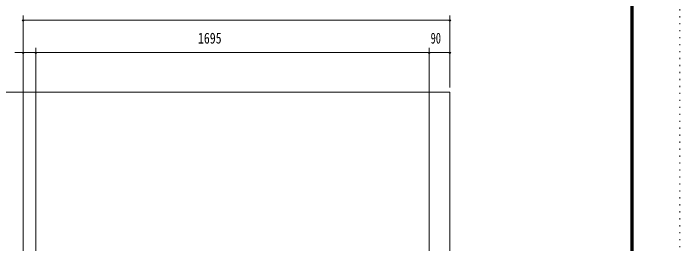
# Model space of a CAD drawing. Units: millimetres, scale not verified. Extents: x -5940 to 5940, y -7282 to 7278.
# Drawn here: x 3068 to 5940, y 2308 to 3300 of the extents above; entities that cross this region are included whole.
import ezdxf
from ezdxf.enums import TextEntityAlignment as Align

# ---------------------------------------------------------------- set-up
doc = ezdxf.new("R2010")
doc.units = ezdxf.units.MM
doc.header["$LTSCALE"] = 10
doc.linetypes.add('USER6', pattern=[3, 0.5, -2.5])
for name, color, linetype, lineweight in [('0-1_0-00', 4, 'Continuous', 18), ('0-2_2ラック-03BODL', 7, 'Continuous', 18), ('0-B_2ラック-F寸法', 3, 'Continuous', 18), ('1-0_F-E_J_ADD', 7, 'USER6', 18)]:
    doc.layers.add(name, color=color, linetype=linetype, lineweight=lineweight)
doc.styles.add('ＭＳ ゴシック', font='')
doc.styles.get('ＭＳ ゴシック').set_extended_font_data('MS Gothic')

msp = doc.modelspace()

# ---------------------------------------------------------------- linework, layer by layer
at = {"layer": '0-1_0-00', "color": 5}
for points in [[(5740, 7117.92), (-5740, 7117.92), (-5740, -922.08), (5740, -922.08)], [(5739, 7116.92), (5739, -921.08), (-5739, -921.08), (-5739, 7116.92)], [(5738, 7115.92), (5738, -920.08), (-5738, -920.08), (-5738, 7115.92)], [(5737, 7114.92), (5737, -919.08), (-5737, -919.08), (-5737, 7114.92)], [(5736, 7113.92), (5736, -918.08), (-5736, -918.08), (-5736, 7113.92)], [(5735, 7112.92), (5735, -917.08), (-5735, -917.08), (-5735, 7112.92)], [(5734, 7111.92), (5734, -916.08), (-5734, -916.08), (-5734, 7111.92)], [(5733, 7110.92), (5733, -915.08), (-5733, -915.08), (-5733, 7110.92)], [(5732, 7109.92), (5732, -914.08), (-5732, -914.08), (-5732, 7109.92)], [(5731, 7108.92), (5731, -913.08), (-5731, -913.08), (-5731, 7108.92)], [(5730, 7107.92), (5730, -912.08), (-5730, -912.08), (-5730, 7107.92)]]:
    msp.add_lwpolyline(points, close=True, dxfattribs=at)
at = {"layer": '0-2_2ラック-03BODL'}
for p, q in [((4949.79, 2961.19), (1271.81, 2961.19)), ((4949.79, 461.19), (4949.79, 2961.19))]:
    msp.add_line(p, q, dxfattribs=at)
at = {"layer": '0-B_2ラック-F寸法'}
for p, q in [((3110.81, 3291.19), (3110.81, 1051.26)), ((4949.79, 3291.19), (4949.79, 2981.19)), ((3114.81, 3271.19), (3106.81, 3271.19)), ((4949.79, 3271.19), (3110.81, 3271.19)), ((4953.78, 3271.19), (4945.78, 3271.19)), ((4899.79, 3131.19), (3074.79, 3131.19)), ((3114.81, 3131.19), (3106.81, 3131.19)), ((3164.79, 3131.19), (3110.81, 3131.19)), ((3168.78, 3131.19), (3160.78, 3131.19)), ((3164.79, 3151.19), (3164.79, 714.73)), ((4863.78, 3131.19), (4855.78, 3131.19)), ((4859.79, 3151.19), (4859.79, 519.67)), ((4949.79, 3131.19), (4899.79, 3131.19)), ((4953.78, 3131.19), (4945.78, 3131.19))]:
    msp.add_line(p, q, dxfattribs=at)
for centre in [(3110.81, 3271.19), (4949.78, 3271.19), (3110.81, 3131.19), (3164.78, 3131.19), (4859.78, 3131.19), (4949.78, 3131.19)]:
    msp.add_arc(centre, 4, 180, 0, dxfattribs=at)
at = {"layer": '1-0_F-E_J_ADD', "color": 5}
msp.add_lwpolyline([(5940, 7277.92), (5940, -1122.08), (-5940, -1122.08), (-5940, 7277.92)], close=True, dxfattribs=at)

# ---------------------------------------------------------------- texts
at = {"layer": '0-B_2ラック-F寸法', "color": 7, "style": 'ＭＳ ゴシック'}
for s, width, p in [('1695', 0.8, (3863.83, 3155.99)), ('90', 0.7, (4866.68, 3155.99))]:
    msp.add_text(s, height=46.89, dxfattribs=dict(at, width=width)).set_placement(p, align=Align.BOTTOM_LEFT)

doc.saveas('drawing.dxf')
